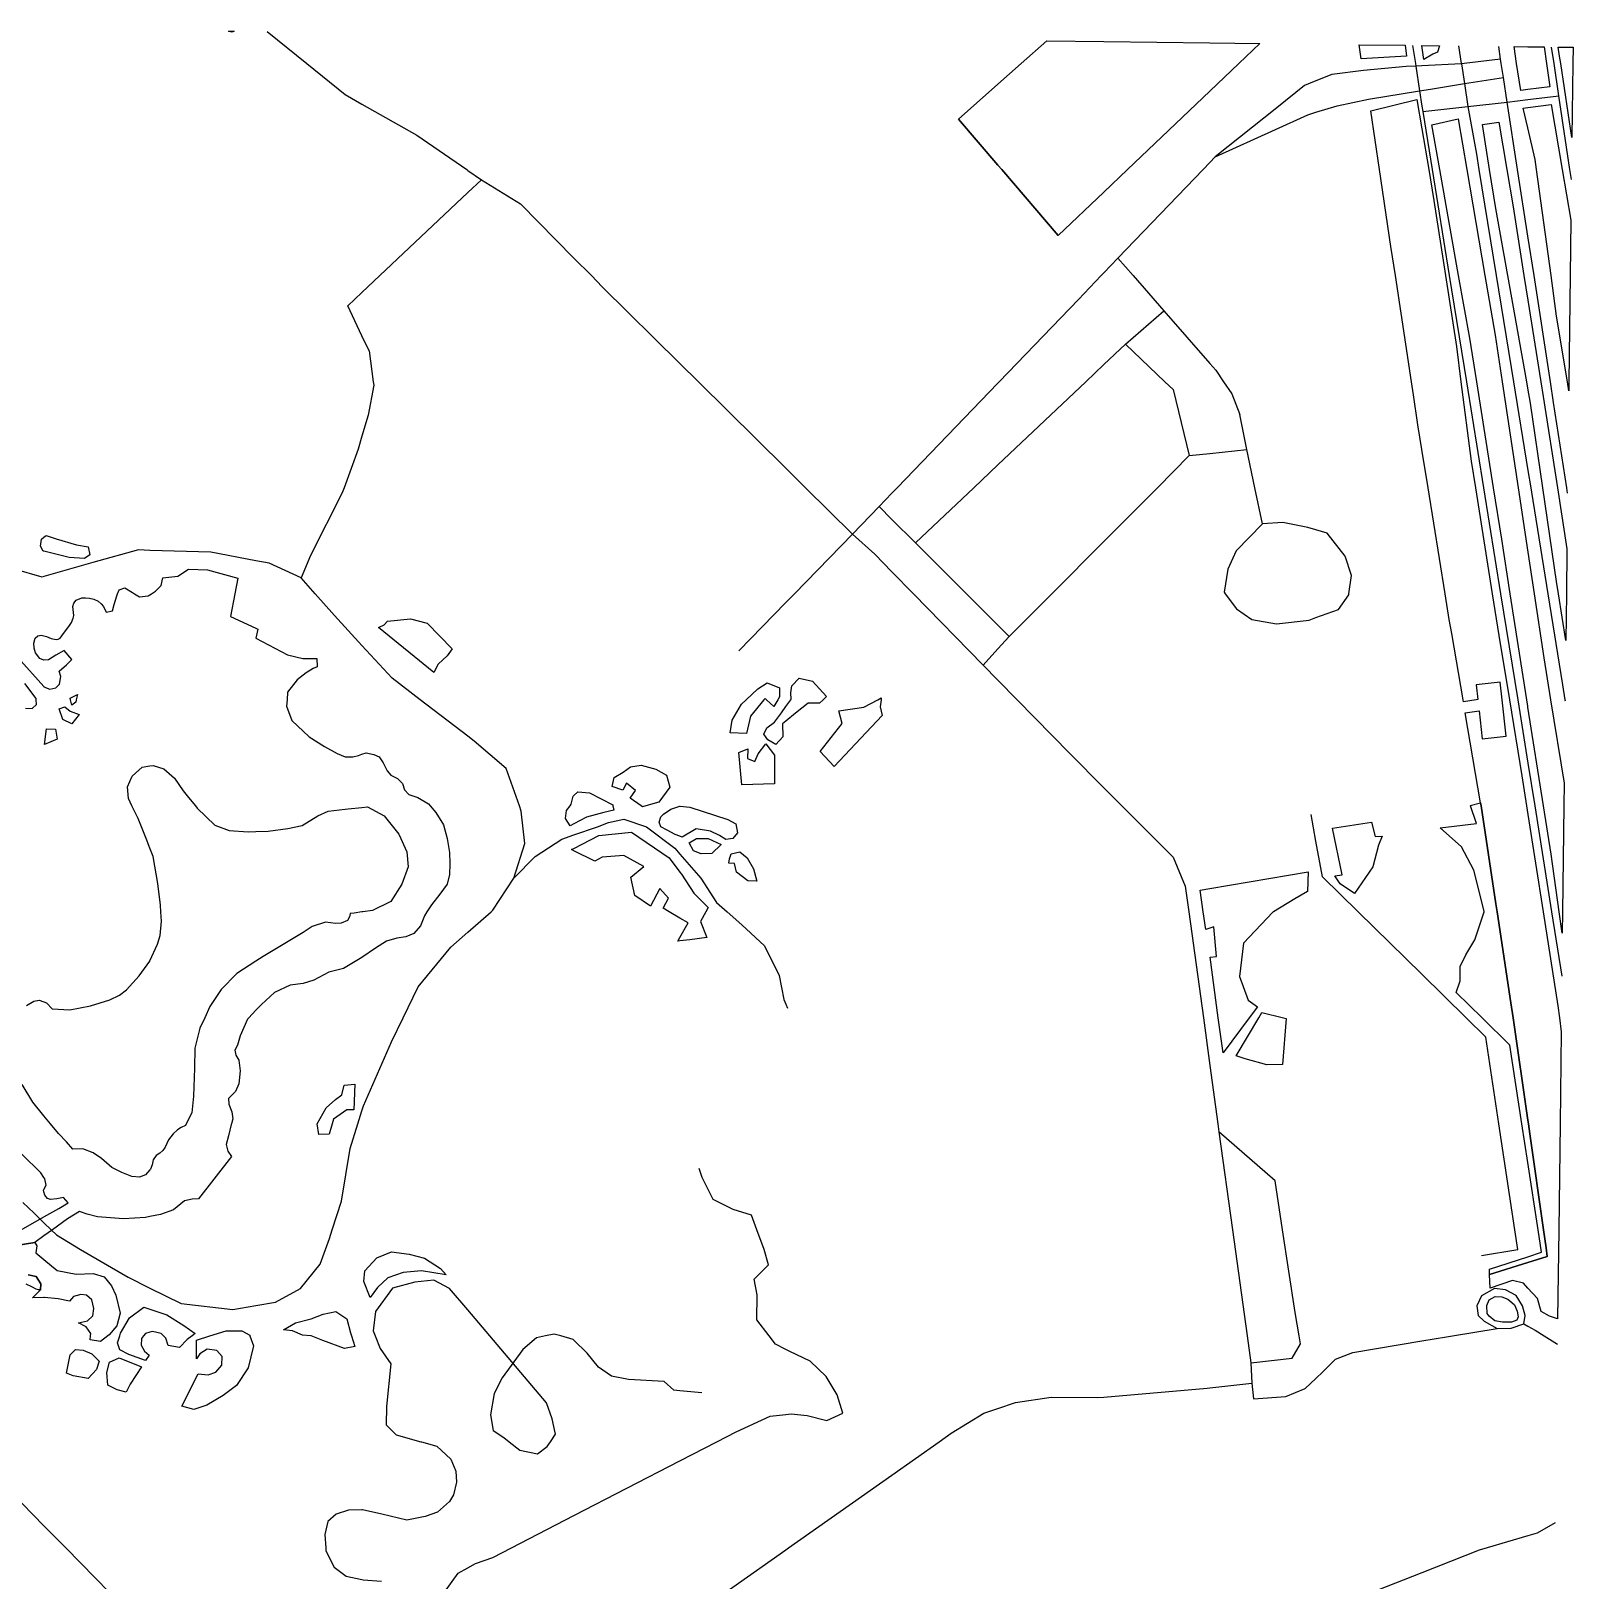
# Model space of a CAD drawing. Header units: millimetres. Extents: x 0 to 1153, y 0 to 888.
# Drawn here: x 716.3 to 1152.8, y 440.6 to 879.2 of the extents above; entities that cross this region are included whole.
import ezdxf

# ---------------------------------------------------------------- set-up
doc = ezdxf.new("R2010")
doc.units = ezdxf.units.MM

msp = doc.modelspace()

# ---------------------------------------------------------------- linework, layer by layer
at = {"layer": 'major_roads'}
for points in [[(1120.3175, 875.0061, 4.0322), (1121.1557, 870, 3.9488), (1121.1715, 869.9052, 3.9475), (1122.1034, 864.3466, 3.8694), (1123.0165, 857.9055, 3.7828), (1125.4505, 844.3841, 3.5927), (1126.163, 840, 3.5331), (1131.0386, 810, 3.2588), (1135.9142, 780, 3.0819), (1140, 754.8601, 3.0496), (1140.7899, 750, 3.0541), (1140.9977, 748.721, 3.0689), (1145.6507, 720, 3.4013), (1149.8333, 694.1817, 3.9882), (1150.4961, 690, 4.0833), (1150.5396, 689.7255, 4.0909)], [(1151.2489, 748.4687, 3.0718), (1151.0118, 750, 3.0541), (1147.2819, 774.0866, 3.0319), (1146.3679, 780, 3.0264), (1141.7312, 810, 3.1148), (1140, 821.2008, 3.1731), (1137.0944, 840, 3.326), (1134.1395, 859.1185, 3.5758), (1133.0722, 866.0261, 3.6673), (1132.4403, 870, 3.7205), (1132.2403, 871.2582, 3.7414), (1131.761, 874.8673, 3.7992)]]:
    msp.add_polyline3d(points, dxfattribs=at)
at = {"layer": 'minor_roads'}
for points in [[(783.1726, 879.0956, 4.2097), (794.4049, 870, 4.3787), (805.2373, 861.2282, 4.5341), (810, 858.5284, 4.5697), (825.5369, 849.7212, 4.7046), (839.7094, 840, 4.8624), (840, 839.8007, 4.8645), (843.8651, 837.1496, 4.9082), (854.8349, 830.3172, 5.016), (870, 814.9764, 5.3101), (874.9194, 810, 5.3743), (878.0012, 806.8825, 5.3858), (900, 785.1443, 5.5514), (905.2059, 780, 5.5435), (930, 755.4997, 5.4834), (935.5656, 750, 5.4256), (948.8692, 736.854, 5.2584), (955.1301, 731.1845, 5.1959), (960, 726.2116, 5.1677), (966.083, 720, 5.1061), (985.8569, 699.8082, 4.9446), (990, 695.5765, 4.9352), (995.4597, 690, 4.9411), (1010.3067, 674.8356, 5.0216), (1020, 665.115, 5.1227), (1025.1006, 660, 5.2066), (1039.6213, 645.4385, 5.4719), (1043.0229, 637.2668, 5.6767), (1044.021, 630, 5.8804), (1048.1414, 600, 6.6), (1050, 586.468, 6.7953), (1052.2618, 570, 7.0094), (1052.5669, 567.7792, 7.0026), (1056.3807, 540, 6.9236), (1060.4995, 510, 6.5135), (1061.5493, 502.3531, 6.3397), (1061.833, 496.6294, 6.2159)], [(1132.2403, 871.2582, 3.7414), (1121.947, 870, 3.9328), (1121.1715, 869.9052, 3.9475), (1110, 869.3641, 4.1674), (1108.2735, 869.2805, 4.1922), (1105.5068, 869.1466, 4.232), (1093.4422, 868.0566, 4.3992), (1084.5254, 866.882, 4.5178), (1080, 865.0885, 4.5632), (1076.7442, 863.7981, 4.5615), (1068.9245, 857.5183, 4.5175), (1051.514, 843.5845, 4.4144)], [(1051.514, 843.5845, 4.4144), (1068.5868, 851.3989, 4.4434), (1077.7154, 855.5444, 4.4568), (1080, 856.2455, 4.4558), (1086.0175, 858.0923, 4.3906), (1094.9107, 859.9548, 4.2829), (1109.3395, 862.2614, 4.0977), (1110, 862.3613, 4.0891), (1113.0384, 862.8207, 4.0337), (1122.1034, 864.3466, 3.8694), (1133.0722, 866.0261, 3.6673)], [(1051.514, 843.5845, 4.4144), (1050, 842.0106, 4.4004), (1048.0658, 840, 4.3545), (1023.9372, 814.9173, 3.9041), (1020, 810.8201, 3.8416), (1019.212, 810, 3.8294), (1012.7749, 803.3013, 3.7586), (990.3631, 780, 3.6962), (990, 779.6225, 3.6996), (961.5083, 750, 4.6987), (960, 748.4319, 4.7666), (956.3751, 744.6631, 4.9326), (948.8692, 736.854, 5.2584), (932.438, 720, 5.8838), (930, 717.4992, 5.944), (916.6462, 703.8018, 6.0057)], [(811.9995, 788.7336, 6.1915), (810, 792.9582, 6.1463), (805.9838, 801.4436, 6.0401), (810, 805.2292, 5.9512), (815.0615, 810, 5.8266), (840, 833.5064, 5.0171), (843.8651, 837.1496, 4.9082)], [(1023.9372, 814.9173, 3.9041), (1028.2453, 810, 3.8992), (1036.9439, 800.0714, 3.9013), (1050, 785.1616, 3.8778), (1051.6904, 783.2312, 3.8577), (1053.885, 780, 3.8261), (1056.215, 776.5694, 3.802), (1058.4417, 770.6892, 3.7673)], [(966.6909, 734.3726, 4.8368), (983.1819, 750, 4.1303), (990, 756.461, 3.8965), (1014.8399, 780, 3.6833), (1020, 784.8899, 3.7059), (1026.0751, 790.6468, 3.7729), (1036.9439, 800.0714, 3.9013)], [(1026.0751, 790.6468, 3.7729), (1037.2746, 780, 3.7715), (1039.611, 777.7789, 3.7752), (1044.1713, 759.0774, 3.7154)], [(1064.8477, 739.8154, 3.6933), (1062.7368, 750, 3.661), (1060.4872, 760.8535, 3.7157), (1058.4417, 770.6892, 3.7673)], [(985.8569, 699.8082, 4.9446), (990, 704.3919, 4.7504), (993.1917, 707.923, 4.6148), (1005.2275, 720, 4.1406), (1020, 734.8232, 3.7546), (1035.1249, 750, 3.6621), (1044.1713, 759.0774, 3.7154), (1050, 759.7119, 3.7338), (1060.4872, 760.8535, 3.7157)], [(993.1917, 707.923, 4.6148), (990, 711.1085, 4.6095), (981.0913, 720, 4.6775), (966.6909, 734.3726, 4.8368), (960, 741.0471, 4.8999), (956.3751, 744.6631, 4.9326)], [(1057.4706, 732.1445, 3.7199), (1055.1005, 726.9517, 3.7328), (1054.0021, 720.4798, 3.7476), (1054.3582, 720, 3.7493), (1057.5297, 715.7257, 3.8143), (1061.8414, 712.747, 3.8621), (1068.8535, 711.5204, 3.8881), (1078.0763, 712.5508, 3.8851), (1080, 713.2325, 3.8781), (1086.4262, 715.5096, 3.832), (1089.2892, 719.6765, 3.7623), (1089.3383, 720, 3.7572), (1090.1179, 725.1318, 3.7222), (1088.2679, 730.6306, 3.6949), (1083.2269, 737.1766, 3.6799), (1080, 738.1177, 3.6912), (1077.7543, 738.7726, 3.6892), (1070.6104, 740.1338, 3.6879), (1064.8477, 739.8154, 3.6933), (1057.4706, 732.1445, 3.7199)], [(1061.5493, 502.3531, 6.3397), (1073.2455, 503.6862, 6.2275), (1075.6017, 507.7263, 6.2818), (1075.2183, 510, 6.333), (1074.1069, 516.5908, 6.4171), (1070.5763, 540, 6.7186), (1068.4838, 553.8737, 6.7485), (1052.5669, 567.7792, 7.0026)], [(1138.8667, 513.4362, 4.9377), (1139.2472, 515.7375, 4.9632), (1138.5183, 518.5399, 5.0222), (1136.694, 521.4331, 5.1074), (1133.6426, 522.9887, 5.2001), (1130.5775, 523.4138, 5.2761), (1126.8525, 521.297, 5.332), (1125.5313, 518.475, 5.3241), (1125.9471, 515.7983, 5.2779), (1127.5962, 514.1931, 5.2168), (1131.2703, 512.0868, 5.0996)], [(1116.9731, 509.7234, 5.411), (1118.6465, 510, 5.3753), (1131.2703, 512.0868, 5.0996), (1135.3051, 512.2265, 5.0049), (1138.8667, 513.4362, 4.9377), (1140, 512.7787, 4.9008), (1142.067, 511.5795, 4.8827), (1144.5964, 510, 4.8589), (1148.3413, 507.6615, 4.8236)], [(1061.833, 496.6294, 6.2159), (1062.371, 492.233, 6.1172), (1071.4789, 492.8318, 6.0249), (1076.9329, 495.1075, 6.0084), (1080, 497.9398, 6.0301), (1082.0084, 499.7944, 6.0229), (1085.5765, 503.4031, 6.015), (1090.4345, 505.305, 5.9426), (1110, 508.5624, 5.5582), (1116.9731, 509.7234, 5.411)], [(900, 428.3411, 5.4523), (930, 449.4757, 4.4839), (930.7442, 450, 4.4656), (960, 470.6103, 4.1101), (973.3284, 480, 4.4493), (976.8025, 482.4475, 4.576), (986.005, 488.0897, 4.9196), (990, 489.4647, 5.0511), (994.9668, 491.1741, 5.2336), (1005.0723, 492.6483, 5.55), (1018.2291, 492.5558, 5.9065), (1020, 492.7066, 5.9591), (1049.2394, 495.1963, 6.3158), (1050, 495.2829, 6.3251), (1061.833, 496.6294, 6.2159)], [(710.7615, 465.7019, 5.0677), (720, 456.2734, 4.9607), (726.147, 450, 4.9557), (742.6519, 433.1556, 4.8355)], [(1147.731, 457.1141, 4.075), (1142.6281, 454.219, 4.0331), (1140, 453.4372, 4.0217), (1128.4464, 450, 4.2059), (1126.2097, 449.3346, 4.2463), (1110, 442.9784, 4.5244), (1087.1518, 434.0192, 4.7759)]]:
    msp.add_polyline3d(points, dxfattribs=at)
at = {"layer": 'parks'}
for points in [[(772.1896, 879.2288, 4.2862), (773.8172, 879.2091, 4.2768), (773.2534, 878.9359, 4.2885), (772.1896, 879.2288, 4.2862)], [(1092.2757, 875.3462, 4.5137), (1105.2449, 875.1889, 4.315), (1105.6061, 872.0724, 4.2678), (1092.8504, 871.3252, 4.4492), (1092.2757, 875.3462, 4.5137)], [(1109.9994, 875.1312, 4.2422), (1114.9936, 875.0707, 4.1405), (1114.403, 873.2392, 4.1282), (1113.1173, 872.66, 4.1466), (1110.5499, 871.1671, 4.1788), (1109.9994, 875.1312, 4.2422)], [(1136.0705, 874.815, 3.7115), (1140, 874.7673, 3.6315), (1144.5631, 874.712, 3.6308), (1145.2421, 870, 3.5676), (1146.1872, 863.4425, 3.5028), (1140, 862.684, 3.4953), (1137.9756, 862.4359, 3.5331), (1136.8115, 870, 3.6321), (1136.0705, 874.815, 3.7115)], [(1148.5877, 874.6632, 3.6301), (1152.772, 874.6124, 3.6294), (1152.7164, 870, 3.5676), (1152.4644, 849.136, 3.3613), (1149.2854, 870, 3.5676), (1148.9687, 872.0783, 3.5955), (1148.5877, 874.6632, 3.6301)], [(1149.4079, 595.9943, 5.8367), (1149.094, 570, 5.7229), (1148.7318, 540, 5.3114), (1148.4273, 514.7817, 4.931), (1146.1421, 515.5689, 4.9429), (1143.7764, 516.8797, 4.9626), (1142.7337, 520.5441, 5.0179), (1140, 523.5361, 5.063), (1138.7505, 524.9037, 5.112), (1135.6913, 525.7119, 5.1931), (1129.3678, 523.506, 5.305), (1129.1763, 527.3883, 5.3636), (1140, 530.7618, 5.172), (1145.451, 532.4608, 5.1977), (1145.1291, 534.9271, 5.2349), (1144.4099, 540, 5.3114), (1140.5631, 567.1325, 5.6835), (1140.1491, 570, 5.7229), (1140, 571.033, 5.7274), (1135.8183, 600, 5.8642), (1135.2015, 604.2724, 5.8277), (1131.2859, 630, 5.5951), (1130.944, 632.2463, 5.5451), (1126.7342, 660, 4.9351), (1126.6062, 660.8437, 4.9133), (1122.2781, 686.2725, 4.2713), (1126.1695, 686.8852, 4.237), (1127.0646, 678.9483, 4.4399), (1133.8989, 679.7206, 4.394), (1132.7426, 690, 4.1214), (1132.1813, 694.9896, 4.017), (1125.331, 694.2174, 4.0741), (1125.8004, 690.0675, 4.1566), (1125.3842, 690, 4.1601), (1121.7486, 689.4103, 4.1942), (1121.6474, 690, 4.1798), (1118.4336, 708.7312, 3.833), (1117.7543, 712.6978, 3.762), (1116.5772, 720, 3.6326), (1111.7414, 750, 3.4107), (1110, 760.8031, 3.4331), (1108.8699, 767.8138, 3.4433), (1107.5972, 776.2478, 3.4574), (1107.0296, 780, 3.4645), (1102.4912, 810, 3.6903), (1101.2474, 818.2221, 3.7759), (1097.9967, 840, 4.0071), (1095.5102, 856.6581, 4.2357), (1108.6148, 859.8264, 4.0811), (1110, 851.5333, 3.9682), (1111.9264, 840, 3.8028), (1113.3845, 831.2702, 3.7075), (1116.6832, 810, 3.4894), (1119.7904, 789.9641, 3.3469), (1121.0663, 780, 3.2836), (1123.9457, 757.5127, 3.2536), (1125.138, 750, 3.2416), (1129.899, 720, 3.501), (1131.7807, 708.1426, 3.737), (1134.756, 690, 4.1109), (1138.279, 668.5173, 4.6882), (1139.6136, 660, 4.9233), (1140, 657.5339, 4.9789), (1144.3144, 630, 5.6041), (1148.4815, 603.4058, 5.8259), (1148.9072, 600, 5.8543), (1149.4079, 595.9943, 5.8367)], [(1152.181, 825.6589, 3.1963), (1151.9919, 810, 3.1148), (1151.6297, 780, 3.0264), (1151.5988, 777.4426, 3.0288), (1151.178, 780, 3.0264), (1148.1285, 798.5329, 3.081), (1146.566, 810, 3.1148), (1142.4783, 840, 3.2709), (1142.0868, 842.873, 3.2993), (1140, 851.7889, 3.3875), (1138.6822, 857.419, 3.4691), (1140, 857.5866, 3.4448), (1146.6221, 858.4288, 3.4532), (1149.7483, 840, 3.2709), (1152.181, 825.6589, 3.1963)], [(1150.2586, 666.4456, 4.7425), (1150.1807, 660, 4.9229), (1149.8185, 630, 5.6041), (1149.7457, 623.9707, 5.6544), (1148.8836, 630, 5.6041), (1146.5538, 646.2931, 5.2341), (1144.3969, 660, 4.9229), (1140, 687.9418, 4.1409), (1139.9629, 688.1775, 4.1345), (1139.6798, 690, 4.085), (1135.0203, 720, 3.4504), (1132.6219, 735.4416, 3.3058), (1130.3004, 750, 3.1765), (1125.5165, 780, 3.2231), (1123.5585, 792.2788, 3.3026), (1120.3991, 810, 3.4297), (1115.0507, 840, 3.7436), (1112.7957, 852.6489, 3.9262), (1120.2244, 854.3432, 3.7996), (1122.6941, 840, 3.5988), (1127.8599, 810, 3.3098), (1130.7615, 793.1489, 3.2007), (1132.7395, 780, 3.125), (1137.2524, 750, 3.0888), (1140, 731.7349, 3.2655), (1141.7653, 720, 3.4013), (1144.4918, 701.8749, 3.8133), (1146.4247, 690, 4.0833), (1150.2586, 666.4456, 4.7425)], [(1151.059, 732.7375, 3.2539), (1150.9052, 720, 3.4013), (1150.745, 706.7333, 3.7029), (1148.6231, 720, 3.4013), (1148.0691, 723.4635, 3.3612), (1144.2254, 750, 3.0541), (1140.7588, 773.9331, 3.032), (1140, 778.1788, 3.0281), (1139.6745, 780, 3.0308), (1134.3131, 810, 3.2062), (1130.9149, 829.0142, 3.3763), (1129.1638, 840, 3.4762), (1127.1337, 852.7359, 3.6477), (1131.7454, 853.4421, 3.565), (1134.0115, 840, 3.3844), (1135.7873, 829.4664, 3.2917), (1138.8908, 810, 3.1326), (1140, 803.0422, 3.0943), (1143.6735, 780, 3.0264), (1144.338, 775.8319, 3.0303), (1148.3667, 750, 3.0541), (1151.059, 732.7375, 3.2539)], [(719.0579, 733.4846, 5.6761), (719.2739, 735.4798, 5.6392), (720, 736.0385, 5.6412), (720.6292, 736.5227, 5.6473), (723.4305, 735.5503, 5.7366), (729.2197, 733.8354, 5.9087), (732.5377, 733.2935, 5.9968), (733.0213, 730.9925, 6.0421), (731.4748, 729.9984, 6.022), (727.13, 730.2183, 5.9207), (720, 732.0161, 5.7234), (719.7362, 732.0826, 5.7173), (719.0579, 733.4846, 5.6761)], [(814.6963, 710.4808, 6.3319), (816.3116, 711.2232, 6.3201), (817.2107, 712.2158, 6.3203), (823.7318, 712.8616, 6.2463), (828.4969, 711.7075, 6.1731), (835.5691, 704.402, 5.9969), (834.0903, 702.3942, 5.9917), (831.5925, 700.055, 5.9958), (830.373, 697.6817, 5.9833), (814.6963, 710.4808, 6.3319)], [(914.2323, 680.6474, 5.9139), (914.7949, 684.2088, 5.9488), (917.4153, 688.758, 5.9948), (918.7451, 690, 6.0073), (922.0711, 693.1061, 6.0073), (924.6487, 694.7754, 6.0056), (928.2121, 693.3757, 6.0091), (928.1813, 690.83, 6.015), (927.6985, 690, 6.0165), (926.6143, 688.1357, 6.0014), (924.5169, 690, 6.0132), (924.092, 690.3777, 6.0122), (923.7809, 690, 6.0124), (919.9392, 685.3359, 5.9685), (918.8488, 680.4151, 5.9235), (914.2323, 680.6474, 5.9139)], [(923.7856, 680.2438, 5.9349), (924.6141, 682.0086, 5.9508), (926.8079, 683.6639, 5.9683), (928.718, 686.3076, 5.9911), (930, 688.0648, 6.0054), (931.4119, 690, 6.0034), (931.5135, 690.1393, 6.0018), (931.3751, 691.9157, 5.9976), (931.6231, 693.9198, 5.9881), (933.7039, 696.1433, 5.9533), (937.5608, 695.2232, 5.9076), (941.4564, 690.8924, 5.8875), (940.537, 690, 5.9038), (939.4994, 688.9927, 5.9123), (936.2552, 689.0319, 5.9465), (932.6642, 686.1669, 5.9676), (930, 683.9441, 5.9767), (929.0635, 683.1627, 5.9693), (929.1236, 679.5381, 5.9438), (927.1546, 677.304, 5.9219), (924.9087, 678.6134, 5.9251), (923.7856, 680.2438, 5.9349)], [(939.646, 675.3502, 5.8741), (945.9353, 683.256, 5.8454), (944.9556, 686.836, 5.8544), (952.0733, 687.9114, 5.7836), (955.9969, 690, 5.735), (956.9718, 690.519, 5.7178), (956.913, 690, 5.725), (956.6856, 687.995, 5.7371), (957.2073, 685.5356, 5.7444), (943.6472, 671.1576, 5.8524), (939.646, 675.3502, 5.8741)], [(916.6269, 675.1176, 5.8696), (919.1963, 676.1086, 5.887), (919.1633, 673.3865, 5.8632), (921.2067, 672.5162, 5.8635), (922.1366, 674.735, 5.8853), (924.3207, 677.5705, 5.9153), (926.735, 674.3356, 5.8984), (926.7934, 669.9119, 5.8656), (926.7481, 666.1678, 5.8374), (917.5389, 665.9446, 5.7905), (916.6269, 675.1176, 5.8696)], [(880.8025, 665.4413, 5.5614), (881.3528, 667.99, 5.5998), (883.9202, 669.4735, 5.6372), (885.9923, 670.9816, 5.671), (889.0669, 671.4555, 5.6974), (893.1457, 670.384, 5.711), (896.1938, 668.6653, 5.7105), (897.1753, 665.2432, 5.6759), (894.0558, 661.0531, 5.6019), (890.3359, 660, 5.5604), (889.4287, 659.7432, 5.5499), (889.0529, 660, 5.5506), (885.8856, 662.1648, 5.5547), (887.4465, 664.3481, 5.5947), (884.9061, 666.4138, 5.6035), (883.8587, 664.3915, 5.5692), (880.8025, 665.4413, 5.5614)], [(867.6502, 656.3735, 5.3504), (867.9335, 658.6466, 5.3821), (868.9285, 660, 5.4027), (869.2335, 660.415, 5.4094), (869.7807, 662.7035, 5.4438), (870, 662.9181, 5.4474), (871.0747, 663.9701, 5.4706), (874.3957, 663.6697, 5.4905), (881.0037, 660.2725, 5.4927), (881.0461, 660, 5.4894), (881.241, 658.7458, 5.4733), (878.4201, 658.1016, 5.4427), (873.5374, 656.804, 5.3872), (870, 654.9031, 5.3334), (868.904, 654.3141, 5.3238), (867.6502, 656.3735, 5.3504)], [(894.0829, 655.3661, 5.5245), (894.6127, 656.8835, 5.5497), (895.3811, 657.6455, 5.5662), (897.4522, 659.0607, 5.6017), (900, 659.869, 5.6325), (900.0194, 659.8752, 5.6327), (902.829, 659.5903, 5.6454), (913.5283, 656.1436, 5.6692), (915.8143, 654.8523, 5.6698), (916.2949, 652.3004, 5.6449), (914.9889, 650.6994, 5.6174), (912.9481, 650.4639, 5.5993), (911.1637, 651.6006, 5.5994), (908.629, 652.8113, 5.5958), (904.5451, 653.4647, 5.5752), (900.6727, 651.1235, 5.5157), (900, 651.3843, 5.5144), (898.6443, 651.91, 5.5113), (896.3485, 653.0528, 5.5096), (894.5779, 654.0034, 5.5093), (894.0829, 655.3661, 5.5245)], [(1115.164, 653.7341, 5.0779), (1125.4247, 654.9947, 5.0452), (1123.7217, 660, 4.9379), (1123.6882, 660.0984, 4.9354), (1126.6062, 660.8437, 4.9133), (1126.7342, 660, 4.9351), (1130.944, 632.2463, 5.5451), (1131.2859, 630, 5.5951), (1135.2015, 604.2724, 5.8277), (1135.8183, 600, 5.8642), (1140, 571.033, 5.7274), (1140.1491, 570, 5.7229), (1140.5631, 567.1325, 5.6835), (1144.4099, 540, 5.3114), (1145.1291, 534.9271, 5.2349), (1145.451, 532.4608, 5.1977), (1140, 530.7618, 5.172), (1129.1763, 527.3883, 5.3636), (1129.0985, 528.8415, 5.3857), (1140, 532.3835, 5.1965), (1143.899, 533.6503, 5.2156), (1142.9242, 540, 5.3114), (1140, 559.0482, 5.5726), (1138.3187, 570, 5.7402), (1134.897, 592.2894, 5.8431), (1127.0423, 600, 5.8851), (1119.7166, 607.1912, 5.826), (1120.7866, 610.4212, 5.7903), (1120.8356, 614.4813, 5.7476), (1122.3947, 617.8447, 5.7117), (1125.011, 622.0596, 5.6684), (1127.6115, 630, 5.5914), (1127.6663, 630.1673, 5.5877), (1124.7372, 641.7433, 5.3334), (1121.2453, 648.4014, 5.1894), (1115.164, 653.7341, 5.0779)], [(1084.7379, 653.6185, 5.0116), (1095.7635, 655.353, 5.0029), (1096.7372, 651.2713, 5.099), (1098.7685, 651.3862, 5.1015), (1097.7149, 648.8529, 5.1563), (1096.107, 642.7675, 5.2923), (1090.9087, 635.1922, 5.4661), (1086.8577, 637.908, 5.4001), (1085.3511, 640.212, 5.3429), (1087.3998, 640.4382, 5.3389), (1084.7379, 653.6185, 5.0116)], [(869.3422, 647.6, 5.2308), (870, 647.9396, 5.2359), (877.0625, 651.5857, 5.3412), (886.272, 652.4871, 5.4244), (896.9333, 645.2404, 5.4052), (900, 641.2082, 5.3727), (900.4497, 640.6169, 5.3686), (903.9737, 635.2964, 5.331), (908.0156, 631.1776, 5.3208), (907.3529, 630, 5.2987), (905.8186, 627.2737, 5.2459), (907.5699, 622.7366, 5.207), (902.8071, 622.1066, 5.1428), (900, 621.7456, 5.1048), (899.3733, 621.665, 5.0997), (900, 622.7616, 5.1186), (902.3371, 626.8512, 5.2006), (900, 628.2172, 5.1925), (896.9498, 630, 5.193), (895.2267, 631.0071, 5.1937), (896.7957, 633.8687, 5.2457), (894.2715, 636.6125, 5.2645), (891.6856, 631.6075, 5.1747), (887.2306, 634.6163, 5.1823), (886.1181, 639.7682, 5.2456), (889.7428, 642.7721, 5.3155), (884.1545, 645.9061, 5.3162), (878.0115, 645.4694, 5.2629), (875.9434, 644.2957, 5.2305), (870, 647.2707, 5.2265), (869.3422, 647.6, 5.2308)], [(902.5951, 649.502, 5.5082), (904.7123, 650.768, 5.5411), (907.9645, 650.7286, 5.565), (911.6605, 649.0671, 5.573), (909.0404, 646.5249, 5.5212), (905.962, 646.3949, 5.4942), (903.8704, 647.2379, 5.4881), (902.5951, 649.502, 5.5082)], [(913.8575, 643.7162, 5.5287), (914.0248, 644.9965, 5.5448), (914.5299, 646.4492, 5.5656), (916.9181, 646.9964, 5.5914), (919.055, 645.2702, 5.5906), (920.7999, 642.192, 5.5738), (921.724, 638.6405, 5.5462), (919.2476, 638.7355, 5.5234), (916.0407, 641.1903, 5.5198), (915.4636, 643.6968, 5.5425), (913.8575, 643.7162, 5.5287)], [(1047.2426, 636.0988, 5.6697), (1050, 636.5697, 5.6287), (1077.8546, 641.3272, 5.3232), (1077.6151, 635.7096, 5.4692), (1074.006, 633.7134, 5.5459), (1068.0132, 630, 5.6884), (1067.829, 629.8859, 5.6924), (1059.5334, 621.1618, 5.9634), (1058.3987, 611.6861, 6.202), (1060.8736, 605.038, 6.3332), (1063.4634, 603.1553, 6.3466), (1061.1143, 600, 6.4495), (1053.7133, 590.0589, 6.6896), (1052.3717, 600, 6.5596), (1050.0553, 617.1635, 6.1508), (1051.9079, 617.3961, 6.127), (1051.0741, 625.7205, 5.9241), (1050, 625.3834, 5.9416), (1048.8632, 625.0267, 5.9607), (1048.1353, 630, 5.8414), (1047.2426, 636.0988, 5.6697)], [(1057.4701, 589.2818, 6.6491), (1063.8142, 600, 6.4155), (1064.7019, 601.4997, 6.3698), (1070.8477, 600, 6.327), (1071.5847, 599.8202, 6.32), (1070.5505, 586.829, 6.4993), (1066.0777, 586.7389, 6.5638), (1059.9579, 588.4314, 6.6266), (1057.4701, 589.2818, 6.6491)], [(797.2835, 570.0011, 4.9989), (799.8881, 574.5599, 5.0109), (802.4738, 576.898, 5.0141), (804.2959, 578.214, 5.0146), (805.0001, 580.928, 5.0199), (807.9928, 581.2356, 5.0145), (807.7288, 573.9539, 5), (805.6912, 573.9785, 5.0024), (801.9026, 571.3018, 4.9994), (801.5459, 570, 4.996), (800.7404, 567.0602, 4.9932), (797.7501, 566.9477, 4.9936), (797.2835, 570.0011, 4.9989)], [(712.0886, 535.5654, 4.7379), (717.4137, 536.4301, 4.7032), (718.0092, 535.4472, 4.6987), (717.6502, 533.5281, 4.6997), (720, 531.5751, 4.6807), (723.7427, 528.4645, 4.6755), (729.0768, 527.4335, 4.6713), (733.9311, 527.6999, 4.6698), (736.9957, 526.6871, 4.6652), (739.0988, 524.1528, 4.6551), (740.3293, 521.4896, 4.6443), (741.5942, 516.3916, 4.6233), (740.5844, 512.8636, 4.6121), (738.4519, 510.3341, 4.6081), (738.0269, 510, 4.608), (736.0071, 508.4124, 4.6196), (733.0397, 508.8758, 4.6258), (733.1652, 510, 4.6204), (733.2459, 510.7224, 4.6222), (731.9658, 512.587, 4.6304), (729.7418, 513.7197, 4.6381), (732.3615, 514.2455, 4.634), (733.8658, 515.714, 4.6352), (734.0742, 517.7464, 4.6407), (733.544, 520.1595, 4.6485), (732.0735, 521.4781, 4.654), (730.3977, 521.6843, 4.6564), (728.3454, 521.1609, 4.6576), (727.211, 519.8738, 4.6563), (724.0534, 520.4696, 4.6617), (720.1503, 520.8792, 4.6673), (720, 520.8731, 4.6674), (716.7921, 520.7434, 4.6996), (719.0581, 523.0761, 4.6792), (719.0776, 524.6927, 4.6806), (717.8165, 526.7986, 4.6937), (715.5528, 527.3, 4.7134)], [(810.5615, 525.3966, 5.0232), (810.7663, 528.4512, 5.0192), (814.1991, 532.1079, 5.0161), (818.3269, 533.7584, 5.0143), (823.3701, 533.1212, 5.0183), (827.6966, 532.0374, 5.025), (832.2003, 529.0931, 5.0426), (833.785, 527.2991, 5.0539), (826.8695, 528.4143, 5.0394), (821.6529, 527.9292, 5.0344), (817.3033, 526.4394, 5.0324), (814.4334, 523.733, 5.0334), (812.2807, 520.8599, 5.0339), (810.5615, 525.3966, 5.0232)], [(740.8455, 508.0285, 4.6074), (741.4637, 510, 4.5992), (741.7018, 510.7593, 4.6015), (744.1675, 515.0688, 4.6133), (748.256, 518.0857, 4.6192), (750, 517.531, 4.6138), (754.816, 515.9991, 4.6364), (759.5823, 512.9587, 4.6529), (762.7912, 510.6618, 4.6638), (761.8978, 510, 4.6552), (760.5574, 509.007, 4.6479), (758.3239, 506.7111, 4.6371), (755.1663, 507.3069, 4.6159), (754.4479, 509.3598, 4.6077), (753.8215, 510, 4.6024), (753.169, 510.6669, 4.6013), (750.7546, 511.2536, 4.5884), (750, 511.0586, 4.5826), (748.6942, 510.7211, 4.5841), (748.1417, 510, 4.5822), (747.5655, 509.248, 4.5854), (747.5431, 507.3992, 4.5898), (748.4498, 505.7156, 4.5909), (749.7389, 504.5943, 4.589), (748.7369, 503.0268, 4.5958), (744.0428, 504.7748, 4.6076), (741.4695, 506.0975, 4.6118), (740.8455, 508.0285, 4.6074)], [(1128.4123, 518.6065, 5.2587), (1129.0702, 520.1838, 5.2654), (1130.75, 521.1169, 5.2397), (1132.5988, 521.0392, 5.196), (1134.3166, 520.3754, 5.1468), (1135.4594, 519.4748, 5.1072), (1136.2136, 518.7673, 5.0793), (1136.9643, 516.9734, 5.0353), (1137.2604, 515.44, 5.0056), (1136.8668, 514.4248, 5), (1135.3918, 513.8773, 5.027), (1132.8369, 513.9081, 5.0882), (1130.667, 514.2447, 5.1446), (1129.0149, 515.6061, 5.2028), (1128.5181, 516.3105, 5.2243), (1128.4123, 518.6065, 5.2587)], [(787.7949, 511.7343, 4.847), (791.1675, 513.7098, 4.8794), (795.601, 514.8641, 4.9176), (799.0207, 516.1143, 4.9462), (802.5862, 516.8702, 4.9747), (805.7502, 514.8248, 5.001), (806.7172, 510.864, 5.0122), (806.9943, 510, 5.0153), (807.9648, 506.9741, 5.0334), (805.0096, 506.4617, 5.0075), (798.931, 508.7096, 4.9461), (795.6268, 510, 4.9135), (795.5425, 510.0329, 4.9128), (793.1712, 510.2289, 4.8918), (790.3332, 511.4712, 4.8686), (787.7949, 511.7343, 4.847)], [(759.0577, 490.0974, 4.668), (763.6438, 499.2316, 4.6813), (766.4303, 499.012, 4.6985), (768.6767, 499.7282, 4.7112), (770.3794, 501.7425, 4.7194), (770.4086, 504.1488, 4.717), (768.9266, 505.8393, 4.7058), (766.1423, 506.2447, 4.6877), (764.0809, 504.9688, 4.6763), (763.128, 503.4936, 4.6723), (763.1605, 508.8176, 4.6651), (766.942, 510, 4.6882), (771.6, 511.4565, 4.724), (775.9789, 511.4035, 4.7521), (778.2185, 510.2427, 4.7627), (778.3063, 510, 4.7625), (779.3321, 507.1629, 4.771), (777.794, 500.9187, 4.7657), (774.4811, 495.9504, 4.7498), (770.6905, 493.1158, 4.7304), (766.1187, 490.4393, 4.7074), (762.3793, 489.1837, 4.688), (759.0577, 490.0974, 4.668)], [(726.4047, 499.4969, 4.6948), (727.4024, 504.6697, 4.6634), (728.9067, 506.1382, 4.6509), (731.0706, 505.9819, 4.6449), (733.5351, 504.9114, 4.6419), (735.5803, 502.8702, 4.6435), (734.9038, 500.4625, 4.656), (732.5317, 497.9452, 4.6768), (728.2656, 498.7402, 4.6911), (726.4047, 499.4969, 4.6948)], [(737.8268, 499.6372, 4.6476), (738.5098, 502.5745, 4.634), (741.2822, 503.8326, 4.6198), (747.5804, 501.2381, 4.6041), (744.4199, 496.3145, 4.63), (743.2823, 494.1075, 4.6418), (740.684, 494.6965, 4.6525), (738.0948, 496.0287, 4.6599), (737.8268, 499.6372, 4.6476)]]:
    msp.add_polyline3d(points, dxfattribs=at)
at = {"layer": 'paths'}
for points in [[(1107.3827, 875.163, 4.2822), (1108.1645, 870, 4.2019), (1108.2735, 869.2805, 4.1922), (1109.3395, 862.2614, 4.0977), (1110, 857.915, 4.0395), (1110.2279, 856.4153, 4.0182)], [(1152.32, 837.1739, 3.2562), (1151.8989, 840, 3.2709), (1148.7857, 860.893, 3.4775), (1147.4287, 870, 3.5676), (1146.7306, 874.6857, 3.6304)], [(1110.2279, 856.4153, 4.0182), (1123.0165, 857.9055, 3.7828), (1134.1395, 859.1185, 3.5758), (1140, 859.8285, 3.467), (1148.7857, 860.893, 3.4775)], [(1110.2279, 856.4153, 4.0182), (1112.8824, 840, 3.7847), (1117.7336, 810, 3.4725), (1122.5848, 780, 3.2629), (1127.436, 750, 3.2126), (1132.2872, 720, 3.4774), (1137.1384, 690, 4.0983), (1137.4372, 688.1522, 4.1478), (1140, 672.0572, 4.5854), (1141.9199, 660, 4.9229), (1146.6967, 630, 5.6041), (1149.5985, 611.7763, 5.756)], [(811.9995, 788.7336, 6.1915), (813.1904, 780, 6.3156), (813.3207, 779.0447, 6.3203), (811.7792, 770.5332, 6.3938), (810, 764.594, 6.4533), (808.8975, 760.9137, 6.4834), (804.9165, 750, 6.5764), (804.3925, 748.5634, 6.5769), (795.4343, 730.7848, 6.5984), (792.8171, 724.5257, 6.6038)], [(792.5801, 523.4493, 4.9045), (798.1617, 530.3229, 4.9465), (800.8151, 537.585, 4.9627), (801.6023, 540, 4.9664), (804.2513, 548.127, 4.9824), (806.6219, 563.0584, 4.9916), (808.8315, 570, 4.9911), (810, 573.6707, 4.9969), (810.4435, 575.0639, 4.9977), (818.3673, 593.2082, 4.9931), (821.6414, 600, 4.986), (825.8846, 608.8021, 5.0123), (835.187, 620.0165, 5.0173), (840, 624.2501, 5.0085), (846.5367, 630, 5.0243), (847.0452, 630.4473, 5.0285), (853.0288, 639.4996, 5.1265), (856.0805, 649.3122, 5.2456), (855.0882, 658.449, 5.3561), (854.5423, 660, 5.3739), (850.8311, 670.543, 5.5166), (841.7666, 678.3093, 5.606), (840, 679.6607, 5.6209), (826.4845, 690, 5.9431), (818.5022, 696.1064, 6.1181), (810, 705.3564, 6.3329), (802.2216, 713.819, 6.48), (796.7924, 720, 6.5743), (792.8171, 724.5257, 6.6038), (783.7004, 728.641, 6.6613), (780, 729.3416, 6.683), (767.2352, 731.7581, 6.575), (750, 732.2789, 6.4211), (746.704, 732.3785, 6.343), (733.8269, 728.8827, 6.0906), (720, 724.835, 5.8702), (719.4707, 724.6801, 5.864), (703.7583, 729.247, 5.4877)], [(853.0288, 639.4996, 5.1265), (858.9776, 645.6811, 5.2016), (866.5328, 650.5517, 5.2696), (870, 651.757, 5.2894), (876.7092, 654.0896, 5.3735), (879.8086, 655.2879, 5.414), (884.0792, 656.1933, 5.4594), (890.5187, 654.0618, 5.479), (898.5169, 647.981, 5.4556), (900, 646.2913, 5.4434), (905.9113, 639.5566, 5.4057), (910.3749, 632.6358, 5.3643), (913.3236, 630, 5.3653), (917.4985, 626.2682, 5.3665), (923.8921, 620.3369, 5.3704), (928.0504, 611.961, 5.325), (929.4393, 605.2168, 5.2667), (930, 603.8836, 5.2591), (930.4881, 602.7231, 5.2567)], [(1126.8858, 532.7371, 5.4884), (1137.1088, 534.465, 5.2906), (1136.2809, 540, 5.3899), (1131.7938, 570, 5.8077), (1128.1188, 594.5699, 5.8759), (1122.5726, 600, 5.8957), (1110, 612.3094, 5.7811), (1091.9312, 630, 5.5884), (1081.8605, 639.8598, 5.3491), (1080, 649.9895, 5.0904), (1078.622, 657.4921, 4.9047)], [(714.0265, 547.7609, 4.7828), (717.218, 544.6837, 4.7438)], [(717.218, 544.6837, 4.7438), (720, 541.9919, 4.7076), (722.0586, 540, 4.6932), (723.5295, 538.5768, 4.6924)], [(723.5295, 538.5768, 4.6924), (730.3762, 534.4239, 4.688), (743.8437, 526.6041, 4.661), (750, 523.5259, 4.6427), (758.7939, 519.1288, 4.6748), (773.4392, 517.4833, 4.7577), (780, 518.5847, 4.8017), (785.5716, 519.52, 4.8465), (792.5801, 523.4493, 4.9045)]]:
    msp.add_polyline3d(points, dxfattribs=at)
at = {"layer": 'water'}
for points in [[(1003.8239, 876.4191, 4.1435), (996.5782, 870, 3.8791), (990, 864.1722, 3.6901), (978.8517, 854.2956, 3.489)], [(1003.8239, 876.4191, 4.1435), (1020, 876.2229, 4.5244), (1050, 875.859, 4.8436), (1064.1662, 875.6872, 4.7767), (1058.19, 870, 4.7184), (1050, 862.206, 4.6557), (1026.6657, 840, 4.1277), (1020, 833.6566, 4.0102), (1007.0958, 821.3763, 3.7734), (991.117, 840, 3.5582), (990, 841.3019, 3.547), (978.8517, 854.2956, 3.489), (990, 864.1722, 3.6901), (996.5782, 870, 3.8791), (1003.8239, 876.4191, 4.1435)], [(978.8517, 854.2956, 3.489), (990, 841.3019, 3.547), (991.117, 840, 3.5582), (1007.0958, 821.3763, 3.7734), (1020, 833.6566, 4.0102), (1026.6657, 840, 4.1277), (1050, 862.206, 4.6557), (1058.19, 870, 4.7184), (1064.1662, 875.6872, 4.7767)], [(712.6575, 701.9043, 6.0314), (719.9108, 693.723, 6.1737), (720, 693.6855, 6.1747), (721.6839, 692.9768, 6.1948), (723.3589, 693.3653, 6.2068), (724.3948, 694.4307, 6.2092), (724.7407, 696.6008, 6.199), (724.3351, 698.0831, 6.1856), (726.3785, 699.8517, 6.197), (727.8997, 701.4037, 6.2059), (725.669, 703.9581, 6.1651), (723.3906, 702.5733, 6.1459), (721.2488, 701.2612, 6.1299), (720, 701.1785, 6.1161), (719.9451, 701.1748, 6.1155), (718.8484, 701.6806, 6.0999), (717.6373, 703.3028, 6.0729), (717.2369, 704.5528, 6.0574), (717.1031, 706.0411, 6.0426), (717.4638, 707.4491, 6.0347), (718.2153, 708.1276, 6.0386), (719.2162, 708.2921, 6.0503), (720, 708.1017, 6.062), (720.7063, 707.9302, 6.0731), (722.0734, 707.3096, 6.0964), (723.4368, 707.0515, 6.1167), (724.0529, 707.1091, 6.1247), (724.568, 707.4095, 6.1298), (725.5028, 708.7084, 6.1348), (726.9974, 710.6973, 6.1452), (727.7467, 711.859, 6.1502), (728.2407, 713.061, 6.1518), (728.426, 713.8393, 6.1508), (728.388, 714.6575, 6.1462), (728.1848, 716.3604, 6.1344), (728.42, 717.3053, 6.1337), (729.1262, 718.2074, 6.1415), (730.7167, 718.8757, 6.1664), (731.7475, 718.8632, 6.1845), (732.8887, 718.7286, 6.2051), (734.068, 718.4448, 6.2266), (735.2918, 717.8725, 6.2494), (736.2021, 717.146, 6.2668), (736.8483, 716.3948, 6.2793), (737.6118, 714.7687, 6.2949), (739.3831, 715.1933, 6.3231), (739.8995, 716.9154, 6.3299), (740.5934, 719.4437, 6.3397), (740.8233, 720, 6.3435), (741.285, 721.1171, 6.3395), (742.8419, 721.6558, 6.3627), (745.0319, 720.3563, 6.4158), (745.6141, 720, 6.4296), (746.9993, 719.1524, 6.4533), (749.4555, 719.3828, 6.4973), (750, 719.7215, 6.5078), (750.4477, 720, 6.5109), (751.5653, 720.6953, 6.5123), (753.1592, 722.3114, 6.5112), (753.6335, 724.5171, 6.5006), (757.8432, 725.0144, 6.5263), (760.8795, 726.9475, 6.5391), (766.2476, 726.7524, 6.5791), (774.8661, 724.3993, 6.6424), (774.0218, 720, 6.6383), (772.7933, 713.5992, 6.5932), (780, 710.2625, 6.6014), (780.5418, 710.0116, 6.5957), (780, 707.4652, 6.5815), (788.8763, 702.6722, 6.4749), (793.2996, 701.6708, 6.4298), (797.1833, 701.6517, 6.3974), (797.3472, 699.3453, 6.374), (796.2303, 698.8477, 6.379), (794.1935, 697.618, 6.3855), (791.6278, 695.6048, 6.3907), (788.9486, 692.1434, 6.3862), (788.7896, 690, 6.3699), (788.6525, 688.1515, 6.3416), (790.1942, 684.1372, 6.2606), (795.0694, 679.5344, 6.131), (799.3834, 676.7596, 6.0341), (802.9553, 674.7464, 5.9567), (805.2702, 673.8635, 5.9132), (807.3878, 673.8472, 5.8875), (809.0153, 674.2735, 5.876), (810, 674.5719, 5.8698), (811.1971, 674.9347, 5.8638), (813.3663, 674.5553, 5.8336), (814.8997, 673.812, 5.8038), (816.0063, 672.1446, 5.7625), (817.1461, 669.91, 5.7113), (818.1942, 668.6894, 5.6796), (820.0607, 667.7283, 5.6449), (821.434, 666.3086, 5.6076), (822.012, 664.5361, 5.5723), (823.2182, 663.1741, 5.5386), (825.8458, 662.3711, 5.5022), (828.837, 660.5787, 5.4477), (829.3338, 660, 5.4343), (830.949, 658.1186, 5.4003), (833.0797, 654.5619, 5.3444), (834.1528, 650.7763, 5.2952), (834.7997, 646.7822, 5.2477), (834.8484, 643.5387, 5.2128), (834.764, 640.5291, 5.1813), (834.076, 637.8335, 5.1574), (832.076, 635.0236, 5.1408), (829.6419, 632.0053, 5.1241), (828.3667, 630, 5.1103), (827.6541, 628.8793, 5.109), (826.581, 626.0583, 5.1007), (824.636, 623.8332, 5.1008), (822.3869, 622.894, 5.1094), (819.849, 622.5159, 5.1227), (816.9302, 621.7149, 5.1357), (813.8051, 619.7085, 5.1425), (810, 617.0993, 5.149), (809.4776, 616.741, 5.1506), (804.7771, 613.9917, 5.165), (800.5927, 612.9459, 5.1851), (796.3607, 610.6091, 5.1931), (793.3452, 609.735, 5.2039), (789.7189, 609.24, 5.221), (785.2583, 607.1661, 5.2261), (781.5573, 603.8008, 5.21), (780, 602.1359, 5.1993), (778.0022, 600, 5.1832), (777.6385, 599.6111, 5.1823), (775.4879, 594.9261, 5.1612), (774.7845, 592.2771, 5.1464), (774.0479, 590.8457, 5.139), (774.3428, 589.4577, 5.1293), (775.18, 587.9794, 5.1182), (775.52, 585.039, 5.0991), (775.1712, 581.3171, 5.0761), (774.2019, 579.1452, 5.0626), (773.03, 578.063, 5.0558), (772.2118, 577.1529, 5.0497), (772.32, 575.5348, 5.0387), (773.1969, 573.3685, 5.0245), (773.4611, 571.4325, 5.0118), (773.0757, 570, 5.0019), (773.0176, 569.7839, 5.0006), (772.2361, 566.6248, 4.9819), (771.5911, 564.1795, 4.967), (772.0558, 562.2969, 4.9574), (773.028, 560.7427, 4.951), (763.7079, 548.7387, 4.8487), (761.8936, 548.7235, 4.8416), (759.7857, 548.2287, 4.8298), (756.67, 545.6833, 4.7983), (752.9294, 544.3255, 4.7714), (750, 543.7602, 4.7537), (748.7158, 543.5124, 4.7502), (742.462, 543.17, 4.7408), (735.1796, 543.6856, 4.7375), (732.1915, 544.4094, 4.7404), (730.0675, 545.225, 4.745), (726.653, 543.0827, 4.7236), (722.3717, 540, 4.6935), (720, 538.2923, 4.689), (717.4137, 536.4301, 4.7032), (712.0886, 535.5654, 4.7379)], [(714.762, 687.6155, 6.1628), (716.6712, 687.5459, 6.1741), (717.8355, 688.6562, 6.1849), (717.7706, 690, 6.189), (717.7524, 690.3762, 6.1856), (714.5352, 694.6152, 6.1229)], [(727.4238, 690.482, 6.2579), (729.4658, 691.4794, 6.2693), (729.147, 690, 6.2736), (729.0085, 689.3571, 6.2688), (727.9106, 688.4505, 6.2555), (727.5393, 690, 6.2613), (727.4238, 690.482, 6.2579)], [(724.3105, 687.472, 6.2245), (725.8588, 687.9643, 6.238), (727.3785, 686.7472, 6.2424), (729.9093, 685.8709, 6.2547), (727.8467, 683.1734, 6.2258), (725.3042, 684.4028, 6.2163), (724.3105, 687.472, 6.2245)], [(720.1038, 677.3296, 6.1559), (720.6686, 681.7364, 6.176), (723.2256, 681.7055, 6.1908), (723.7021, 678.8192, 6.1802), (720.1038, 677.3296, 6.1559)], [(715.0936, 603.5094, 5.361), (717.106, 604.7023, 5.3755), (718.6676, 604.9621, 5.3773), (720, 604.4953, 5.369), (720.673, 604.2595, 5.3654), (722.339, 602.5853, 5.341), (727.2743, 602.284, 5.3348), (733.1858, 603.4017, 5.3483), (738.665, 605.1194, 5.3705), (741.3495, 606.3692, 5.3872), (743.3747, 607.9615, 5.4091), (746.9702, 611.8484, 5.4631), (749.9538, 616.0309, 5.5217), (750, 616.1326, 5.5231), (752.1215, 620.8086, 5.5769), (752.8712, 623.3177, 5.6074), (753.2636, 627.3456, 5.661), (753.1084, 630, 5.6991), (752.9988, 631.8741, 5.7253), (752.2021, 638.0164, 5.8137), (750.9122, 645.6701, 5.9238), (750, 647.9811, 5.9592), (748.8962, 650.7773, 5.9957), (746.6788, 656.4072, 6.0683), (744.8897, 660, 6.1137), (743.8856, 662.0163, 6.1311), (743.6384, 665.3551, 6.1611), (744.9221, 668.4059, 6.1924), (747.7496, 670.9177, 6.2255), (750, 671.2841, 6.2371), (750.9366, 671.4366, 6.2368), (753.9612, 670.4243, 6.2196), (756.9828, 667.8417, 6.1834), (759.4163, 664.2069, 6.134), (760.9283, 662.3581, 6.107), (762.8761, 660, 6.0713), (763.4015, 659.3639, 6.0599), (768.4016, 654.518, 5.9671), (772.3946, 652.9643, 5.9255), (777.7448, 652.6022, 5.8958), (780, 652.6965, 5.8872), (783.4298, 652.84, 5.846), (788.9768, 653.5533, 5.7866), (793.1192, 654.4324, 5.7465), (797.4759, 657.1672, 5.7287), (800.4166, 658.4697, 5.7073), (805.2426, 659.0431, 5.6496), (806.0909, 659.135, 5.6392), (810, 659.5377, 5.591), (811.5801, 659.7004, 5.5798), (816.2481, 657.1258, 5.5101), (820.4058, 652.0113, 5.4167), (822.6869, 647.0125, 5.3415), (823.1064, 642.7145, 5.2893), (821.289, 637.821, 5.2461), (818.2168, 632.9241, 5.2099), (812.9672, 630.3673, 5.2138), (810.282, 630, 5.2267), (810, 629.9614, 5.2282), (807.7879, 629.6588, 5.2471), (806.6189, 629.4778, 5.2568), (806.4958, 628.5501, 5.2517), (805.948, 627.5346, 5.2497), (804.125, 626.804, 5.2609), (802.5175, 626.712, 5.2745), (799.7006, 627.0527, 5.3021), (795.8582, 625.8727, 5.3263), (793.3273, 624.1007, 5.3325), (782.0256, 617.3986, 5.3551), (780, 616.0689, 5.355), (774.5901, 612.5175, 5.3435), (770.1396, 607.9811, 5.3113), (766.9484, 603.16, 5.2661), (765.4981, 600, 5.2322), (764.1493, 597.0612, 5.2134), (762.6904, 591.42, 5.1706), (762.6136, 585.7342, 5.1225), (762.3344, 577.858, 5.0557), (761.8455, 573.125, 5.0149), (760.2453, 570, 4.986), (760.0201, 569.5604, 4.9826), (758.798, 568.9526, 4.9766), (757.7751, 568.296, 4.9704), (756.5383, 567.1401, 4.9599), (755.2319, 565.5113, 4.9452), (754.2549, 563.3674, 4.9266), (753.6122, 562.4274, 4.9179), (752.7641, 561.6943, 4.9101), (751.7488, 561.0004, 4.9022), (750.9028, 559.7748, 4.89), (750.6469, 558.4491, 4.8784), (750.1921, 557.1909, 4.8667), (750, 556.9765, 4.8643), (748.7258, 555.5547, 4.8511), (747.0318, 554.9155, 4.8439), (744.8681, 555.0904, 4.843), (742.0213, 556.2678, 4.8498), (739.2085, 557.6213, 4.858), (736.2513, 560.2403, 4.8767), (733.8882, 561.7649, 4.8868), (731.0248, 562.8961, 4.8931), (728.1308, 562.8197, 4.8892), (726.3497, 564.8855, 4.9045), (724.1328, 567.2632, 4.9218), (721.8727, 570, 4.942), (720, 572.2678, 4.9675), (716.8314, 576.1048, 5.0194), (713.7995, 581.1313, 5.0851)], [(713.5462, 540, 4.7271), (720, 543.6601, 4.7214), (724.2275, 546.0577, 4.7458), (726.8044, 547.6618, 4.7618), (725.4879, 549.1645, 4.7729), (723.6452, 548.7873, 4.7678), (721.8132, 548.6329, 4.7646), (721.0012, 548.8937, 4.7659), (720.2211, 549.8137, 4.7727), (720, 550.7567, 4.7803), (719.8868, 551.2395, 4.7847), (720, 551.4516, 4.786), (720.6309, 552.6335, 4.7965), (720.253, 554.4222, 4.8109), (720, 554.7956, 4.8138), (719.0596, 556.1835, 4.8286), (708.3903, 566.7292, 4.9378)], [(915.9154, 482.8466, 4.5116), (925.511, 487.2464, 4.3247), (930, 487.7959, 4.2482), (931.5218, 487.9821, 4.2513), (936.0386, 487.435, 4.2584), (941.5287, 486.0863, 4.2591), (946.0926, 488.1125, 4.2817), (944.5329, 493.2885, 4.3206), (941.3511, 498.4933, 4.3383), (936.8888, 502.8866, 4.3211), (931.0788, 505.5401, 4.2643), (930, 506.1156, 4.2519), (927.0688, 507.6793, 4.2791), (925.2797, 510, 4.2918), (921.8048, 514.5076, 4.3461), (921.8904, 521.587, 4.3859), (920.9779, 526.0954, 4.4131), (925.0539, 530.0695, 4.4339), (923.82, 534.4331, 4.4623), (921.7602, 540, 4.4903), (920.2214, 544.1589, 4.5297), (915.0627, 545.8103, 4.5179), (909.4144, 548.6197, 4.5062), (906.2603, 554.7813, 4.5251), (905.4764, 557.374, 4.5346)], [(715.5528, 527.3, 4.7134), (717.8165, 526.7986, 4.6937), (719.0776, 524.6927, 4.6806), (719.0581, 523.0761, 4.6792), (718.4819, 523.018, 4.6846), (717.7495, 523.2499, 4.6918), (716.5342, 523.8686, 4.7036), (714.9536, 524.6776, 4.7184)], [(849.7274, 498.1337, 5.2157), (847.4116, 493.6644, 5.2634), (846.3726, 487.7115, 5.3163), (847.1171, 483.1958, 5.3537), (850.1782, 481.226, 5.3702), (851.7022, 480, 5.3818), (854.658, 477.6223, 5.408), (859.6564, 476.5861, 5.4216), (862.4467, 478.6616, 5.3991), (863.3224, 480, 5.3839), (864.751, 482.1833, 5.3567), (863.8365, 486.5244, 5.3033), (862.2692, 491.0686, 5.2507), (846.2146, 510, 5.1308), (840, 517.3282, 5.126), (834.8172, 523.4397, 5.0765), (830.3216, 525.7428, 5.0563), (824.9682, 525.1758, 5.0493), (818.6339, 523.4684, 5.0427), (813.8555, 516.9289, 5.0455), (813.1501, 511.4737, 5.0532), (813.75, 510, 5.0585), (815.1913, 506.4592, 5.0786), (818.215, 502.0647, 5.1117), (816.9422, 490.0097, 5.1544), (816.8796, 484.8441, 5.1751), (819.667, 482.0507, 5.2081), (826.6358, 480.0614, 5.2726), (826.8553, 480, 5.2747), (831.2157, 478.7795, 5.3193), (835.1198, 475.1548, 5.3826), (836.5485, 471.6994, 5.4258), (836.7743, 468.5653, 5.4558), (835.8684, 465.036, 5.4777), (834.7422, 463.1076, 5.4824), (831.3974, 460.1189, 5.4701), (827.9059, 458.8788, 5.4396), (822.707, 457.8825, 5.3861), (815.6067, 459.576, 5.2938), (810.1068, 460.7762, 5.2256), (810, 460.7731, 5.2245), (806.2214, 460.6652, 5.1844), (802.6517, 459.5748, 5.1513), (800.3729, 457.5024, 5.137), (799.5051, 453.8147, 5.1458), (799.7332, 450, 5.1667), (799.7843, 449.1467, 5.1724), (802.1508, 444.6022, 5.2252), (805.5157, 441.9875, 5.2779), (810, 441.0377, 5.333), (810.3544, 440.9626, 5.3379), (815.5365, 440.5746, 5.4055)], [(906.1633, 493.9198, 4.5949), (900, 494.4856, 4.6777), (898.2362, 494.6476, 4.7057), (895.5167, 497.1057, 4.7228), (885.486, 497.7009, 4.883), (880.6534, 498.5678, 4.9523), (876.969, 501.1956, 4.9787), (873.7635, 505.0999, 4.9786), (870, 508.7766, 4.9884), (869.7669, 509.0044, 4.9868), (866.2681, 510, 4.9966), (864.4466, 510.5183, 5.0046), (861.9766, 510, 5.0253), (859.4229, 509.4641, 5.0485), (855.4905, 506.1294, 5.1092)], [(855.4905, 506.1294, 5.1092), (849.7274, 498.1337, 5.2157)], [(847.018, 447.2741, 5.6971), (852.2976, 450, 5.6992), (870, 459.1399, 5.6394), (900, 474.6293, 4.9174), (910.4021, 480, 4.636), (915.9154, 482.8466, 4.5116)], [(833.3129, 437.4603, 5.6453), (837.2468, 442.895, 5.6651), (840, 444.3942, 5.6922), (842.1381, 445.5584, 5.692), (847.018, 447.2741, 5.6971)]]:
    msp.add_polyline3d(points, dxfattribs=at)

doc.saveas('drawing.dxf')
